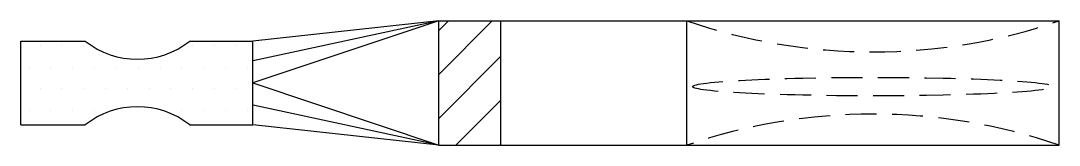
# Model space of a CAD drawing. Header units: inches. Extents: x 0 to 100, y -6 to 6.
import ezdxf

# ---------------------------------------------------------------- set-up
doc = ezdxf.new("R2010")
doc.units = ezdxf.units.IN
doc.header["$LTSCALE"] = 48
doc.header["$MEASUREMENT"] = 0
doc.linetypes.add('HIDDEN4', pattern=[0.09375, 0.0625, -0.03125])
doc.layers.get('0').update_dxf_attribs({"linetype": 'CONTINUOUS'})

# ---------------------------------------------------------------- blocks, each defined once
blk = doc.blocks.new('*X0')
at = {"color": 0}
for p, q in [((4830.46875, 2935.9375), (4830.46875, 2935.9375)), ((4832.03125, 2935.9375), (4832.03125, 2935.9375)), ((4833.59375, 2935.9375), (4833.59375, 2935.9375)), ((4835.15625, 2935.9375), (4835.15625, 2935.9375)), ((4841.40625, 2935.9375), (4841.40625, 2935.9375)), ((4842.96875, 2935.9375), (4842.96875, 2935.9375)), ((4844.53125, 2935.9375), (4844.53125, 2935.9375)), ((4846.09375, 2935.9375), (4846.09375, 2935.9375)), ((4831.25, 2934.375), (4831.25, 2934.375)), ((4832.8125, 2934.375), (4832.8125, 2934.375)), ((4834.375, 2934.375), (4834.375, 2934.375)), ((4835.9375, 2934.375), (4835.9375, 2934.375)), ((4837.5, 2934.375), (4837.5, 2934.375)), ((4839.0625, 2934.375), (4839.0625, 2934.375)), ((4840.625, 2934.375), (4840.625, 2934.375)), ((4842.1875, 2934.375), (4842.1875, 2934.375)), ((4843.75, 2934.375), (4843.75, 2934.375)), ((4845.3125, 2934.375), (4845.3125, 2934.375)), ((4830.46875, 2932.8125), (4830.46875, 2932.8125)), ((4832.03125, 2932.8125), (4832.03125, 2932.8125)), ((4833.59375, 2932.8125), (4833.59375, 2932.8125)), ((4835.15625, 2932.8125), (4835.15625, 2932.8125)), ((4836.71875, 2932.8125), (4836.71875, 2932.8125)), ((4838.28125, 2932.8125), (4838.28125, 2932.8125)), ((4839.84375, 2932.8125), (4839.84375, 2932.8125)), ((4841.40625, 2932.8125), (4841.40625, 2932.8125)), ((4842.96875, 2932.8125), (4842.96875, 2932.8125)), ((4844.53125, 2932.8125), (4844.53125, 2932.8125)), ((4846.09375, 2932.8125), (4846.09375, 2932.8125)), ((4831.25, 2931.25), (4831.25, 2931.25)), ((4832.8125, 2931.25), (4832.8125, 2931.25)), ((4834.375, 2931.25), (4834.375, 2931.25)), ((4842.1875, 2931.25), (4842.1875, 2931.25)), ((4843.75, 2931.25), (4843.75, 2931.25)), ((4845.3125, 2931.25), (4845.3125, 2931.25))]:
    blk.add_line(p, q, dxfattribs=at)

msp = doc.modelspace()

# ---------------------------------------------------------------- hatches: boundary and pattern name
h = msp.add_hatch()
h.set_pattern_fill('ANSI31', color=8, scale=24, style=0)
h.set_pattern_definition([(45, (-984.3376, -472.3822), (-2.12132, 2.12132), [])])
h.paths.add_polyline_path([(46.41, -6), (46.41, 6), (40.41, 6), (40.41, -6)])

# ---------------------------------------------------------------- linework, layer by layer
for p, q in [((40.41, 6), (22.44, 0)), ((40.41, 6), (22.44, 4.05)), ((40.41, 6), (22.46, 2.15)), ((40.41, -6), (40.41, 6)), ((40.41, 6), (46.41, 6)), ((40.41, -6), (40.41, 6)), ((46.41, 6), (64.41, 6)), ((46.41, -6), (46.41, 6)), ((64.41, 6), (100.41, 6)), ((64.41, -6), (64.41, 6)), ((100.41, -6), (100.41, 6)), ((0, 4.05), (6.22, 4.05)), ((0, -4.05), (0, 4.05)), ((16.33, 4.05), (22.44, 4.05)), ((22.44, -4.05), (22.44, 4.05)), ((22.44, 0), (40.41, -6)), ((40.41, -6), (22.46, -2.15)), ((0, -4.05), (6.22, -4.05)), ((16.33, -4.05), (22.44, -4.05)), ((40.41, -6), (22.44, -4.05)), ((40.41, -6), (46.41, -6)), ((46.41, -6), (64.41, -6)), ((64.41, -6), (100.41, -6))]:
    msp.add_line(p, q)
at = {"color": 4, "linetype": 'HIDDEN4'}
for centre, start, end in [((82.41, 58.5), 251.0754, 288.9246), ((82.41, -58.5), 71.0754, 108.9246)]:
    msp.add_arc(centre, 55.5, start, end, dxfattribs=at)
for centre, start, end in [((11.28, 10.45), 231.7012, 308.2988), ((11.28, -10.45), 51.7012, 128.2988)]:
    msp.add_arc(centre, 8.16, start, end)
msp.add_ellipse((82.39, -0.35), major_axis=(-17.42, 0), ratio=0.051213, dxfattribs=at)

# ---------------------------------------------------------------- block references
at = {"color": 8, "extrusion": (0, 0, -1), "xscale": -1.350000000000023, "yscale": 1.35000000000008, "zscale": -1.35, "rotation": 180}
msp.add_blockref('*X0', (-6543.04, 3960.84), dxfattribs=at)

doc.saveas('drawing.dxf')
